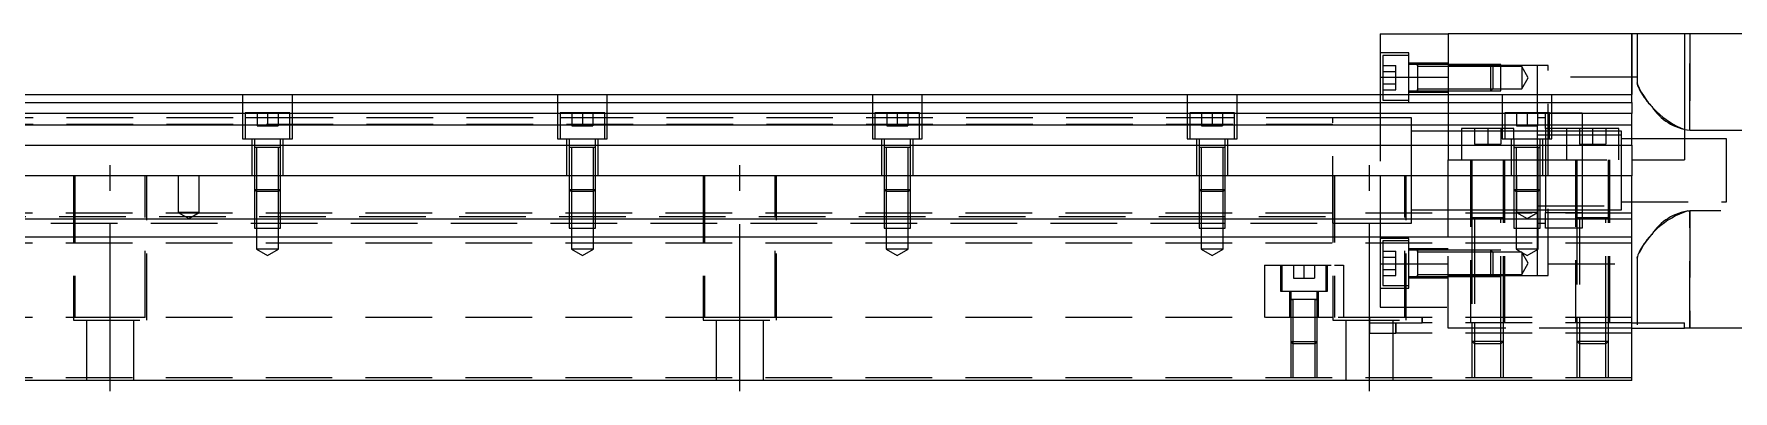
# Model space of a CAD drawing. Extents: x -20 to 1050, y -279 to 102.
# Drawn here: x 515.5 to 839.2, y -240.3 to -172.3 of the extents above; entities that cross this region are included whole.
import ezdxf

# ---------------------------------------------------------------- set-up
doc = ezdxf.new("R2010")
doc.units = 0
doc.linetypes.add('CENTER', pattern=[50.8, 31.75, -6.35, 6.35, -6.35])
doc.linetypes.add('DASHED', pattern=[19.05, 12.7, -6.35])
doc.layers.get('0').update_dxf_attribs({"linetype": 'CONTINUOUS'})
doc.layers.add('CENTER', color=1, linetype='CENTER')

msp = doc.modelspace()

# ---------------------------------------------------------------- linework, layer by layer
at = {"color": 7, "linetype": 'CONTINUOUS'}
for p, q in [((772, -172.27), (785, -172.27)), ((772, -172.27), (772, -180.48658)), ((820, -172.27), (785, -172.27)), ((785, -172.27), (785, -183.77)), ((820, -183.77), (820, -172.27)), ((830, -172.27), (820, -172.27)), ((830, -172.27), (830, -196.27)), ((866, -172.27), (830, -172.27)), ((772, -180.48658), (785, -180.48658)), ((772, -180.48658), (772, -183.77)), ((503.5, -183.77), (820, -183.77)), ((820, -185.309608), (820, -183.77)), ((503.5, -185.309608), (820, -185.309608)), ((820, -187.39154), (503.5, -187.39154)), ((820, -185.309608), (820, -187.39154)), ((820, -189.606666), (820, -187.39154)), ((820, -189.606666), (503.5, -189.606666)), ((820, -193.451934), (820, -189.606666)), ((503.5, -193.451934), (820, -193.451934)), ((820, -193.451934), (820, -199.27)), ((820, -196.27), (830, -196.27)), ((820, -199.27), (0, -199.27)), ((820, -207.57), (820, -199.27)), ((820, -207.57), (0, -207.57)), ((820, -210.97), (820, -207.57)), ((820, -210.97), (0, -210.97)), ((820, -238.27), (820, -210.97)), ((820, -227.27), (830, -227.27)), ((820, -228.27), (830, -228.27)), ((830, -228.27), (830, -227.27)), ((878, -228.27), (830, -228.27)), ((820, -238.27), (0, -238.27))]:
    msp.add_line(p, q, dxfattribs=at)
at = {"color": 3, "linetype": 'DASHED'}
for p, q in [((820, -172.27), (820, -183.77)), ((821, -172.27), (821, -181.564836)), ((831, -190.584786), (831, -172.27)), ((831, -172.27), (831, -190.584786)), ((777.5, -175.84233), (772, -175.84233)), ((772.5, -176.34233), (772.5, -180.59233)), ((777.5, -176.34233), (772.5, -176.34233)), ((777.5, -180.59233), (777.5, -175.84233)), ((785, -177.84233), (777.5, -177.84233)), ((772.5, -178.28293), (775, -178.28293)), ((772.5, -179.43763), (775, -179.43763)), ((772.5, -180.59233), (772.5, -183.77)), ((775, -179.43763), (775, -178.28293)), ((775, -181.747032), (775, -179.43763)), ((779.1, -178.09233), (777.5, -178.09233)), ((777.5, -185.34233), (777.5, -180.59233)), ((779.1, -178.09233), (779.095, -178.09233)), ((779.1, -178.092326), (779.1, -178.49233)), ((779.1, -178.09233), (779.1, -178.34978)), ((779.1, -178.349798), (779.1, -178.09233)), ((784.99998, -178.09233), (779.1, -178.09233)), ((779.105, -178.09233), (779.1, -178.09233)), ((779.1, -178.34978), (779.1, -180.59233)), ((784.99998, -178.49233), (779.1, -178.49233)), ((779.1, -180.450286), (779.1, -180.734376)), ((779.1, -180.59233), (779.1, -182.834932)), ((793.1, -178.09233), (785, -178.09233)), ((793.100006, -178.092336), (785, -178.092336)), ((793.27767, -178.27), (785, -178.27)), ((793.5, -178.49233), (785, -178.49233)), ((793.1, -180.59233), (793.1, -178.09233)), ((793.5, -178.49233), (793.1, -178.09233)), ((793.1, -183.09233), (793.1, -180.59233)), ((795, -178.092336), (793.10002, -178.092336)), ((795, -178.27), (793.27767, -178.27)), ((793.5, -178.49233), (793.5, -182.69233)), ((795, -178.49233), (793.50002, -178.49233)), ((795, -183.092326), (795, -178.092336)), ((802, -178.27), (795, -178.27)), ((799, -178.49233), (795, -178.49233)), ((799, -178.49233), (799, -182.69233)), ((800.212436, -180.59233), (799, -178.49233)), ((799, -182.69233), (800.212436, -180.59233)), ((802, -187.27), (802, -178.27)), ((804, -178.27), (802, -178.27)), ((804, -198.27), (804, -178.27)), ((821, -180.52), (804, -180.52)), ((555.25, -183.77), (555.25, -192.27)), ((564.75, -192.27), (564.75, -183.77)), ((615.25, -183.77), (615.25, -192.27)), ((624.75, -192.27), (624.75, -183.77)), ((675.25, -183.77), (675.25, -192.27)), ((684.75, -192.27), (684.75, -183.77)), ((735.25, -183.77), (735.25, -192.27)), ((744.75, -192.27), (744.75, -183.77)), ((772, -183.77), (772, -199.27)), ((772.5, -181.747032), (775, -181.747032)), ((772.5, -182.901732), (775, -182.901732)), ((772.5, -183.77), (772.5, -184.84233)), ((775, -182.901732), (775, -181.747032)), ((777.5, -183.09233), (779.105, -183.09233)), ((777.5, -183.34233), (785, -183.34233)), ((779.095, -183.09233), (784.99998, -183.09233)), ((779.1, -182.69233), (779.1, -183.092336)), ((779.1, -182.69233), (784.99998, -182.69233)), ((779.1, -183.09233), (779.1, -182.834882)), ((779.1, -183.09233), (779.1, -182.834882)), ((779.1, -182.834932), (779.1, -183.09233)), ((779.1, -182.834932), (779.1, -183.09233)), ((785, -182.69233), (793.5, -182.69233)), ((785, -183.092326), (793.100006, -183.092326)), ((785, -183.09233), (793.1, -183.09233)), ((785, -183.77), (785, -196.27)), ((793.1, -183.09233), (793.5, -182.69233)), ((793.10002, -183.092326), (795, -183.092326)), ((793.50002, -182.69233), (795, -182.69233)), ((795, -182.69233), (799, -182.69233)), ((795.25, -183.77), (795.25, -192.27)), ((804.75, -192.27), (804.75, -183.77)), ((821, -181.564836), (821.03624, -181.894956)), ((821.02814, -181.853354), (821, -181.564836)), ((821.119076, -182.200348), (821.02814, -181.853354)), ((564.25, -187.27), (555.75, -187.27)), ((555.75, -187.27), (555.75, -192.27)), ((558, -187.27), (558, -189.77)), ((560, -187.27), (560, -189.77)), ((562, -187.27), (562, -189.77)), ((564.25, -192.27), (564.25, -187.27)), ((624.25, -187.27), (615.75, -187.27)), ((615.75, -187.27), (615.75, -192.27)), ((618, -187.27), (618, -189.77)), ((620, -187.27), (620, -189.77)), ((622, -187.27), (622, -189.77)), ((624.25, -192.27), (624.25, -187.27)), ((684.25, -187.27), (675.75, -187.27)), ((675.75, -187.27), (675.75, -192.27)), ((678, -187.27), (678, -189.77)), ((680, -187.27), (680, -189.77)), ((682, -187.27), (682, -189.77)), ((684.25, -192.27), (684.25, -187.27)), ((744.25, -187.27), (735.75, -187.27)), ((735.75, -187.27), (735.75, -192.27)), ((738, -187.27), (738, -189.77)), ((740, -187.27), (740, -189.77)), ((742, -187.27), (742, -189.77)), ((744.25, -192.27), (744.25, -187.27)), ((772, -185.34233), (777.5, -185.34233)), ((772.5, -184.84233), (777.5, -184.84233)), ((804.25, -187.27), (795.75, -187.27)), ((795.75, -187.27), (795.75, -192.27)), ((798, -187.27), (798, -189.77)), ((800, -187.27), (800, -189.77)), ((802, -187.27), (802, -189.77)), ((803.5, -190.27), (803.5, -187.27)), ((804.25, -187.27), (810.5, -187.27)), ((804.25, -192.27), (804.25, -187.27)), ((810.5, -187.27), (810.5, -190.27)), ((763, -189.52), (25, -189.52)), ((763, -188.27), (503.5, -188.27)), ((564.25, -188.27), (555.75, -188.27)), ((558, -189.77), (560, -189.77)), ((560, -189.77), (562, -189.77)), ((624.25, -188.27), (615.75, -188.27)), ((618, -189.77), (620, -189.77)), ((620, -189.77), (622, -189.77)), ((684.25, -188.27), (675.75, -188.27)), ((678, -189.77), (680, -189.77)), ((680, -189.77), (682, -189.77)), ((744.25, -188.27), (735.75, -188.27)), ((738, -189.77), (740, -189.77)), ((740, -189.77), (742, -189.77)), ((763, -188.27), (762.995, -188.27)), ((763, -188.270502), (763, -188.27)), ((772, -188.27), (763, -188.27)), ((763.005, -188.27), (763, -188.27)), ((763, -208.27), (763, -188.270502)), ((778, -188.27), (772, -188.27)), ((778, -198.27), (778, -188.27)), ((778, -198.27), (778, -188.27)), ((785, -190.77), (778, -190.77)), ((787.5, -190.77), (785, -190.77)), ((795.75, -190.27), (787.5, -190.27)), ((787.5, -190.27), (787.5, -196.27)), ((795.75, -190.77), (787.5, -190.77)), ((790, -190.27), (790, -193.27)), ((792.5, -190.27), (792.5, -193.27)), ((795, -190.27), (795, -193.27)), ((797.5, -190.27), (795.75, -190.27)), ((797.5, -190.77), (795.75, -190.77)), ((797.5, -192.27), (797.5, -190.27)), ((802, -190.77), (797.5, -190.77)), ((798, -189.77), (800, -189.77)), ((800, -189.77), (802, -189.77)), ((802, -190.77), (801.995, -190.77)), ((803.5, -188.27), (802, -188.27)), ((802, -192.27), (802, -189.77)), ((802.005, -190.77), (802, -190.77)), ((803.5, -190.77), (802, -190.77)), ((803.5, -190.27), (803.5, -192.27)), ((804.25, -190.27), (803.5, -190.27)), ((804.25, -190.77), (803.5, -190.77)), ((807.5, -190.27), (804.25, -190.27)), ((807.5, -190.77), (804.25, -190.77)), ((817.5, -190.27), (807.5, -190.27)), ((807.5, -190.27), (807.5, -196.27)), ((810.5, -190.77), (807.5, -190.77)), ((810, -190.27), (810, -193.27)), ((810.5, -190.27), (810.5, -196.27)), ((817.5, -190.77), (810.5, -190.77)), ((812.5, -190.27), (812.5, -193.27)), ((815, -190.27), (815, -193.27)), ((817.5, -196.27), (817.5, -190.27)), ((818, -190.77), (817.5, -190.77)), ((818, -196.27), (818, -190.77)), ((829.999944, -190.481278), (831, -190.584786)), ((831, -190.584786), (856, -190.584786)), ((555.25, -192.27), (564.75, -192.27)), ((557, -192.27), (557, -199.27)), ((557.5, -192.27), (557.5, -193.87)), ((557.5, -193.865), (557.5, -193.87)), ((557.757468, -193.87), (557.5, -193.87)), ((557.5, -193.87), (557.5, -199.26998)), ((557.5, -193.87), (557.5, -193.875)), ((562.242552, -193.87), (557.757468, -193.87)), ((557.9, -193.87), (557.9, -199.26998)), ((562.1, -199.26998), (562.1, -193.87)), ((562.5, -193.87), (562.242552, -193.87)), ((562.5, -193.87), (562.5, -192.27)), ((562.5, -193.87), (562.5, -193.865)), ((562.5, -199.26998), (562.5, -193.87)), ((562.5, -193.875), (562.5, -193.87)), ((563, -199.27), (563, -192.27)), ((615.25, -192.27), (624.75, -192.27)), ((617, -192.27), (617, -199.27)), ((617.5, -192.27), (617.5, -193.87)), ((617.5, -193.865), (617.5, -193.87)), ((617.757468, -193.87), (617.5, -193.87)), ((617.5, -193.87), (617.5, -199.26998)), ((617.5, -193.87), (617.5, -193.875)), ((622.242552, -193.87), (617.757468, -193.87)), ((617.9, -193.87), (617.9, -199.26998)), ((622.1, -199.26998), (622.1, -193.87)), ((622.5, -193.87), (622.242552, -193.87)), ((622.5, -193.87), (622.5, -192.27)), ((622.5, -193.87), (622.5, -193.865)), ((622.5, -199.26998), (622.5, -193.87)), ((622.5, -193.875), (622.5, -193.87)), ((623, -199.27), (623, -192.27)), ((675.25, -192.27), (684.75, -192.27)), ((677, -192.27), (677, -199.27)), ((677.5, -192.27), (677.5, -193.87)), ((677.5, -193.865), (677.5, -193.87)), ((677.757468, -193.87), (677.5, -193.87)), ((677.5, -193.87), (677.5, -199.26998)), ((677.5, -193.87), (677.5, -193.875)), ((682.242552, -193.87), (677.757468, -193.87)), ((677.9, -193.87), (677.9, -199.26998)), ((682.1, -199.26998), (682.1, -193.87)), ((682.5, -193.87), (682.242552, -193.87)), ((682.5, -193.87), (682.5, -192.27)), ((682.5, -193.87), (682.5, -193.865)), ((682.5, -199.26998), (682.5, -193.87)), ((682.5, -193.875), (682.5, -193.87)), ((683, -199.27), (683, -192.27)), ((735.25, -192.27), (744.75, -192.27)), ((737, -192.27), (737, -199.27)), ((737.5, -192.27), (737.5, -193.87)), ((737.5, -193.865), (737.5, -193.87)), ((737.757468, -193.87), (737.5, -193.87)), ((737.5, -193.87), (737.5, -199.26998)), ((737.5, -193.87), (737.5, -193.875)), ((742.242552, -193.87), (737.757468, -193.87)), ((737.9, -193.87), (737.9, -199.26998)), ((742.1, -199.26998), (742.1, -193.87)), ((742.5, -193.87), (742.242552, -193.87)), ((742.5, -193.87), (742.5, -192.27)), ((742.5, -193.87), (742.5, -193.865)), ((742.5, -199.26998), (742.5, -193.87)), ((742.5, -193.875), (742.5, -193.87)), ((743, -199.27), (743, -192.27)), ((790, -193.27), (792.5, -193.27)), ((792.5, -193.27), (795, -193.27)), ((795.25, -192.27), (804.75, -192.27)), ((797, -192.27), (797, -199.27)), ((797.5, -192.27), (797.5, -193.87)), ((797.5, -193.865), (797.5, -193.87)), ((797.5, -193.87), (797.757448, -193.87)), ((797.757468, -193.87), (797.5, -193.87)), ((797.5, -193.87), (797.5, -199.26998)), ((797.5, -193.87), (797.5, -193.875)), ((802.242552, -193.87), (797.757468, -193.87)), ((797.9, -193.87), (797.9, -199.26998)), ((803.5, -191.52), (802, -191.52)), ((802, -193.868864), (802, -192.27)), ((802, -196.27), (802, -193.868864)), ((802.1, -199.26998), (802.1, -193.87)), ((802.5, -193.87), (802.242552, -193.87)), ((802.242602, -193.87), (802.5, -193.87)), ((802.5, -193.87), (802.5, -192.27)), ((802.5, -193.87), (802.5, -193.865)), ((802.5, -199.26998), (802.5, -193.87)), ((802.5, -193.875), (802.5, -193.87)), ((803, -199.27), (803, -192.27)), ((804.25, -191.52), (803.5, -191.52)), ((803.5, -192.27), (803.5, -196.27)), ((807.5, -191.52), (804.25, -191.52)), ((810.5, -191.52), (807.5, -191.52)), ((810, -193.27), (812.5, -193.27)), ((817.5, -191.52), (810.5, -191.52)), ((812.5, -193.27), (815, -193.27)), ((818, -191.52), (817.5, -191.52)), ((820, -192.27), (818, -192.27)), ((830, -192.27), (820, -192.27)), ((838, -192.27), (830, -192.27)), ((838, -198.27), (838, -192.27)), ((785, -199.27), (785, -196.27)), ((785, -196.27), (797.5, -196.27)), ((789.25, -196.27), (789.25, -227.27)), ((789.5, -196.27), (789.5, -199.27)), ((795.5, -207.275), (795.5, -196.27)), ((795.75, -227.27), (795.75, -196.27)), ((797.5, -196.27), (797.9, -196.27)), ((797.9, -196.27), (802.1, -196.27)), ((802, -198.27), (802, -196.27)), ((802.1, -196.27), (802.5, -196.27)), ((802.5, -196.27), (820, -196.27)), ((803.5, -196.27), (803.5, -206.27)), ((809.25, -196.27), (809.25, -227.27)), ((809.5, -196.27), (809.5, -207.275)), ((810.5, -196.27), (810.5, -206.27)), ((815.5, -207.275), (815.5, -196.27)), ((815.75, -227.27), (815.75, -196.27)), ((818, -198.27), (818, -196.27)), ((523, -199.27), (523, -226.77)), ((523.291796, -199.27), (523.291796, -226.27)), ((536.708204, -226.27), (536.708204, -199.27)), ((537, -226.77), (537, -199.27)), ((543, -199.27), (543, -206.27)), ((547, -206.27), (547, -199.27)), ((557.5, -199.27), (557.5, -201.87)), ((557.500006, -199.27), (557.500006, -201.870006)), ((557.9, -199.27), (557.9, -202.27)), ((562.1, -202.27), (562.1, -199.27)), ((562.499994, -201.870006), (562.499994, -199.27)), ((562.5, -201.87), (562.5, -199.27)), ((617.5, -199.27), (617.5, -201.87)), ((617.500006, -199.27), (617.500006, -201.870006)), ((617.9, -199.27), (617.9, -202.27)), ((622.1, -202.27), (622.1, -199.27)), ((622.499994, -201.870006), (622.499994, -199.27)), ((622.5, -201.87), (622.5, -199.27)), ((643, -199.27), (643, -226.77)), ((643.291796, -199.27), (643.291796, -226.27)), ((656.708204, -226.27), (656.708204, -199.27)), ((657, -226.77), (657, -199.27)), ((677.5, -199.27), (677.5, -201.87)), ((677.500006, -199.27), (677.500006, -201.870006)), ((677.9, -199.27), (677.9, -202.27)), ((682.1, -202.27), (682.1, -199.27)), ((682.499994, -201.870006), (682.499994, -199.27)), ((682.5, -201.87), (682.5, -199.27)), ((737.5, -199.27), (737.5, -201.87)), ((737.500006, -199.27), (737.500006, -201.870006)), ((737.9, -199.27), (737.9, -202.27)), ((742.1, -202.27), (742.1, -199.27)), ((742.499994, -201.870006), (742.499994, -199.27)), ((742.5, -201.87), (742.5, -199.27)), ((763, -199.27), (763, -226.77)), ((763.291796, -199.27), (763.291796, -226.27)), ((772, -199.27), (772, -207.57)), ((776.708204, -226.27), (776.708204, -199.27)), ((777, -226.77), (777, -199.27)), ((778, -208.27), (778, -198.27)), ((778, -208.27), (778, -198.27)), ((785, -207.57), (785, -199.27)), ((789.5, -199.27), (789.5, -207.27)), ((797.5, -199.27), (797.5, -201.87)), ((797.500006, -199.27), (797.500006, -201.870006)), ((797.9, -199.27), (797.9, -202.27)), ((798, -199.27), (798, -206.27)), ((802, -199.27), (802, -198.27)), ((802, -206.27), (802, -199.27)), ((802.1, -202.27), (802.1, -199.27)), ((802.499994, -201.870006), (802.499994, -199.27)), ((802.5, -201.87), (802.5, -199.27)), ((804, -218.27), (804, -198.27)), ((818, -205.77), (818, -198.27)), ((838, -204.27), (838, -198.27)), ((557.5, -201.87), (562.5, -201.87)), ((557.5, -201.87), (557.9, -202.27)), ((557.500006, -201.87002), (557.500006, -207.57)), ((562.1, -202.27), (557.9, -202.27)), ((557.9, -202.27002), (557.9, -209.27)), ((562.1, -202.27), (562.5, -201.87)), ((562.1, -209.27), (562.1, -202.27002)), ((562.499994, -207.57), (562.499994, -201.87002)), ((617.5, -201.87), (622.5, -201.87)), ((617.5, -201.87), (617.9, -202.27)), ((617.500006, -201.87002), (617.500006, -207.57)), ((622.1, -202.27), (617.9, -202.27)), ((617.9, -202.27002), (617.9, -209.27)), ((622.1, -202.27), (622.5, -201.87)), ((622.1, -209.27), (622.1, -202.27002)), ((622.499994, -207.57), (622.499994, -201.87002)), ((677.5, -201.87), (682.5, -201.87)), ((677.5, -201.87), (677.9, -202.27)), ((677.500006, -201.87002), (677.500006, -207.57)), ((682.1, -202.27), (677.9, -202.27)), ((677.9, -202.27002), (677.9, -209.27)), ((682.1, -202.27), (682.5, -201.87)), ((682.1, -209.27), (682.1, -202.27002)), ((682.499994, -207.57), (682.499994, -201.87002)), ((737.5, -201.87), (742.5, -201.87)), ((737.5, -201.87), (737.9, -202.27)), ((737.500006, -201.87002), (737.500006, -207.57)), ((742.1, -202.27), (737.9, -202.27)), ((737.9, -202.27002), (737.9, -209.27)), ((742.1, -202.27), (742.5, -201.87)), ((742.1, -209.27), (742.1, -202.27002)), ((742.499994, -207.57), (742.499994, -201.87002)), ((797.5, -201.87), (802.5, -201.87)), ((797.5, -201.87), (797.9, -202.27)), ((797.500006, -201.87002), (797.500006, -207.57)), ((802.1, -202.27), (797.9, -202.27)), ((797.9, -202.27002), (797.9, -209.27)), ((802.1, -202.27), (802.5, -201.87)), ((802.1, -209.27), (802.1, -202.27002)), ((802.499994, -207.57), (802.499994, -201.87002)), ((820, -206.42), (0, -206.42)), ((25, -207.02), (763, -207.02)), ((547, -206.27), (543, -206.27)), ((543, -206.27), (545, -207.4247)), ((545, -207.4247), (547, -206.27)), ((778, -205.77), (785, -205.77)), ((785, -205.77), (789.5, -205.77)), ((789.5, -205.77), (802.005, -205.77)), ((802, -206.27), (798, -206.27)), ((798, -206.27), (800, -207.4247)), ((800, -207.4247), (802, -206.27)), ((801.995, -205.77), (810.5, -205.77)), ((802, -205.02), (818, -205.02)), ((802, -218.27), (802, -206.27)), ((802.005, -205.77), (810.5, -205.77)), ((803.5, -206.27), (810.5, -206.27)), ((803.5, -209.27), (803.5, -206.27)), ((810.5, -205.77), (818, -205.77)), ((810.5, -206.27), (810.5, -209.27)), ((818, -204.27), (838, -204.27)), ((830.616488, -205.970578), (831, -205.955214)), ((856, -205.955214), (831, -205.955214)), ((831, -228.27), (831, -205.955214)), ((831, -205.955214), (831, -228.27)), ((442.499994, -208.27), (763.005, -208.27)), ((557.500006, -207.57), (557.500006, -209.27)), ((557.500006, -208.27), (562.499994, -208.27)), ((557.500006, -209.27), (562.499994, -209.27)), ((557.9, -209.27), (557.9, -213.27)), ((562.1, -213.27), (562.1, -209.27)), ((562.499994, -209.27), (562.499994, -207.57)), ((617.500006, -207.57), (617.500006, -209.27)), ((617.500006, -208.27), (622.499994, -208.27)), ((617.500006, -209.27), (622.499994, -209.27)), ((617.9, -209.27), (617.9, -213.27)), ((622.1, -213.27), (622.1, -209.27)), ((622.499994, -209.27), (622.499994, -207.57)), ((677.500006, -207.57), (677.500006, -209.27)), ((677.500006, -208.27), (682.499994, -208.27)), ((677.500006, -209.27), (682.499994, -209.27)), ((677.9, -209.27), (677.9, -213.27)), ((682.1, -213.27), (682.1, -209.27)), ((682.499994, -209.27), (682.499994, -207.57)), ((737.500006, -207.57), (737.500006, -209.27)), ((737.500006, -208.27), (742.499994, -208.27)), ((737.500006, -209.27), (742.499994, -209.27)), ((737.9, -209.27), (737.9, -213.27)), ((742.1, -213.27), (742.1, -209.27)), ((742.499994, -209.27), (742.499994, -207.57)), ((762.995, -208.27), (763.291796, -208.27)), ((763.291796, -208.27), (772, -208.27)), ((772, -207.57), (772, -210.97)), ((772, -208.27), (778, -208.27)), ((785, -210.97), (785, -207.57)), ((789.5, -207.265), (789.5, -207.27)), ((789.849602, -207.27), (789.5, -207.27)), ((789.5, -207.27), (789.5, -207.57)), ((789.5, -207.27), (789.5, -207.275)), ((789.5, -207.57), (789.5, -210.97)), ((795.15035, -207.27), (789.849602, -207.27)), ((790, -207.27), (790, -207.57)), ((790, -207.57), (790, -210.97)), ((795, -227.26998), (795, -207.27)), ((795.5, -207.27), (795.15035, -207.27)), ((795.5, -227.26998), (795.5, -207.265)), ((797.500006, -207.57), (797.500006, -209.27)), ((797.500006, -209.27), (802.499994, -209.27)), ((797.9, -209.27), (797.9, -213.27)), ((802, -208.27), (803.5, -208.27)), ((802.1, -213.27), (802.1, -209.27)), ((802.499994, -209.27), (802.499994, -207.57)), ((810.5, -209.27), (803.5, -209.27)), ((809.5, -207.265), (809.5, -227.26998)), ((809.5, -207.27), (809.84965, -207.27)), ((809.849602, -207.27), (809.5, -207.27)), ((815.15035, -207.27), (809.849602, -207.27)), ((810, -207.27), (810, -227.26998)), ((815, -227.26998), (815, -207.27)), ((815.150204, -207.27), (815.5, -207.27)), ((815.5, -207.27), (815.15035, -207.27)), ((815.5, -227.26998), (815.5, -207.265)), ((820, -212.12), (0, -212.12)), ((562.1, -213.27), (557.9, -213.27)), ((557.9, -213.27), (560, -214.482436)), ((560, -214.482436), (562.1, -213.27)), ((622.1, -213.27), (617.9, -213.27)), ((617.9, -213.27), (620, -214.482436)), ((620, -214.482436), (622.1, -213.27)), ((682.1, -213.27), (677.9, -213.27)), ((677.9, -213.27), (680, -214.482436)), ((680, -214.482436), (682.1, -213.27)), ((742.1, -213.27), (737.9, -213.27)), ((737.9, -213.27), (740, -214.482436)), ((740, -214.482436), (742.1, -213.27)), ((772, -210.97), (772, -216.05342)), ((777.5, -211.19767), (772, -211.19767)), ((772.5, -211.69767), (772.5, -215.94767)), ((777.5, -211.69767), (772.5, -211.69767)), ((772.5, -213.638268), (775, -213.638268)), ((775, -214.792968), (775, -213.638268)), ((777.5, -215.94767), (777.5, -211.19767)), ((785, -213.19767), (777.5, -213.19767)), ((779.105, -213.44767), (777.5, -213.44767)), ((784.99998, -213.44767), (779.095, -213.44767)), ((779.1, -213.447664), (779.1, -213.448522)), ((779.1, -213.44767), (779.1, -213.705118)), ((779.1, -213.705136), (779.1, -213.44767)), ((785, -227.27), (785, -210.97)), ((789.5, -213.44767), (785, -213.44767)), ((789.5, -213.447674), (785, -213.447674)), ((789.5, -210.97), (789.5, -227.26998)), ((790, -213.44767), (789.5, -213.44767)), ((790, -213.447674), (789.5, -213.447674)), ((790, -210.97), (790, -227.26998)), ((793.1, -213.44767), (790, -213.44767)), ((793.100006, -213.447674), (790, -213.447674)), ((793.1, -215.94767), (793.1, -213.44767)), ((793.5, -213.84767), (793.1, -213.44767)), ((795, -213.447674), (793.10002, -213.447674)), ((802.1, -213.27), (797.9, -213.27)), ((797.9, -213.27), (800, -214.482436)), ((800, -214.482436), (802.1, -213.27)), ((750, -216.27), (750, -226.27)), ((750, -216.27), (763.291796, -216.27)), ((753, -216.27), (753, -221.27)), ((753.25, -216.27), (753.25, -221.27)), ((755.5, -216.27), (755.5, -218.77)), ((757.5, -216.27), (757.5, -218.77)), ((759.5, -216.27), (759.5, -218.77)), ((761.75, -221.27), (761.75, -216.27)), ((762, -221.27), (762, -216.27)), ((763.291796, -216.27), (765, -216.27)), ((765, -216.27), (765, -226.27)), ((772, -216.05342), (772, -224.27)), ((772, -216.05342), (776.708204, -216.05342)), ((772.5, -214.792968), (775, -214.792968)), ((772.5, -215.94767), (772.5, -220.19767)), ((775, -217.10237), (775, -214.792968)), ((776.708204, -216.05342), (785, -216.05342)), ((777.5, -220.69767), (777.5, -215.94767)), ((779.1, -213.705118), (779.1, -215.94767)), ((784.99998, -213.84767), (779.1, -213.84767)), ((779.1, -215.797638), (779.1, -216.07851)), ((779.1, -215.94767), (779.1, -217.714664)), ((789.5, -213.84767), (785, -213.84767)), ((790, -213.84767), (789.5, -213.84767)), ((793.5, -213.84767), (790, -213.84767)), ((793.1, -218.44767), (793.1, -215.94767)), ((793.5, -213.84767), (793.5, -215.94767)), ((793.5, -215.94767), (793.5, -218.04767)), ((795, -213.84767), (793.50002, -213.84767)), ((799, -213.84767), (795, -213.84767)), ((799, -213.84767), (799, -218.04767)), ((800.212436, -215.94767), (799, -213.84767)), ((799, -218.04767), (800.212436, -215.94767)), ((804, -216.02), (821, -216.02)), ((821, -214.975164), (821.03624, -214.645044)), ((821.02814, -214.686646), (821, -214.975164)), ((821, -214.975164), (821, -228.27)), ((821.119076, -214.339652), (821.02814, -214.686646)), ((755.5, -218.77), (757.5, -218.77)), ((757.5, -218.77), (759.5, -218.77)), ((772.5, -217.10237), (775, -217.10237)), ((772.5, -218.25707), (775, -218.25707)), ((775, -218.25707), (775, -217.10237)), ((777.5, -218.44767), (779.105, -218.44767)), ((777.5, -218.69767), (785, -218.69767)), ((779.095, -218.44767), (784.99998, -218.44767)), ((779.1, -217.714664), (779.1, -218.190272)), ((779.1, -217.714666), (779.1, -218.447674)), ((779.1, -218.04767), (784.99998, -218.04767)), ((779.1, -218.44767), (779.1, -218.19022)), ((779.1, -218.190272), (779.1, -218.44767)), ((785, -218.04767), (789.5, -218.04767)), ((785, -218.27), (789.5, -218.27)), ((785, -218.447664), (789.5, -218.447664)), ((785, -218.44767), (789.5, -218.44767)), ((789.5, -218.04767), (790, -218.04767)), ((789.5, -218.27), (790, -218.27)), ((789.5, -218.447664), (790, -218.447664)), ((789.5, -218.44767), (790, -218.44767)), ((790, -218.04767), (793.5, -218.04767)), ((790, -218.27), (793.27767, -218.27)), ((790, -218.447664), (793.100006, -218.447664)), ((790, -218.44767), (793.1, -218.44767)), ((793.1, -218.44767), (793.5, -218.04767)), ((793.10002, -218.447664), (795, -218.447664)), ((793.27767, -218.27), (802, -218.27)), ((793.50002, -218.04767), (795, -218.04767)), ((795, -218.04767), (799, -218.04767)), ((802, -218.27), (804, -218.27)), ((753, -221.27), (762, -221.27)), ((754.75, -221.27), (754.75, -226.27)), ((755, -221.27), (755, -222.875)), ((755, -222.865), (755, -226.26998)), ((755, -222.87), (755.257448, -222.87)), ((755.257468, -222.87), (755, -222.87)), ((759.742552, -222.87), (755.257468, -222.87)), ((755.4, -222.87), (755.4, -226.26998)), ((759.6, -226.26998), (759.6, -222.87)), ((760, -222.87), (759.742552, -222.87)), ((759.742602, -222.87), (760, -222.87)), ((760, -222.875), (760, -221.27)), ((760, -226.26998), (760, -222.865)), ((760.25, -226.27), (760.25, -221.27)), ((772, -220.69767), (777.5, -220.69767)), ((772.5, -220.19767), (777.5, -220.19767)), ((820, -226.27), (0, -226.27)), ((536.708204, -226.27), (523.291796, -226.27)), ((656.708204, -226.27), (643.291796, -226.27)), ((755, -226.27), (755, -230.87)), ((755.000006, -226.27), (755.000006, -230.870006)), ((755.4, -226.27), (755.4, -231.27)), ((759.6, -231.27), (759.6, -226.27)), ((759.999994, -230.870006), (759.999994, -226.27)), ((760, -230.87), (760, -226.27)), ((776.708204, -226.27), (763.291796, -226.27)), ((770, -226.27), (770, -227.27)), ((772, -224.27), (785, -224.27)), ((780, -227.27), (780, -226.27)), ((780, -226.27), (780, -227.27)), ((523, -226.77), (537, -226.77)), ((525.5, -226.77), (525.5, -238.27)), ((534.5, -238.27), (534.5, -226.77)), ((643, -226.77), (657, -226.77)), ((645.5, -226.77), (645.5, -238.27)), ((654.5, -238.27), (654.5, -226.77)), ((763, -226.77), (777, -226.77)), ((765.5, -226.77), (765.5, -238.27)), ((770, -227.27), (780, -227.27)), ((770, -227.27), (770, -229.27)), ((770, -229.27), (775, -229.27)), ((774.5, -238.27), (774.5, -226.77)), ((775, -229.27), (775, -227.27)), ((775, -227.27), (775, -229.27)), ((820, -229.27), (775, -229.27)), ((820, -227.27), (780, -227.27)), ((785, -228.27), (785, -227.27)), ((815, -228.27), (785, -228.27)), ((789.5, -227.27), (789.5, -230.77)), ((789.500006, -227.27), (789.500006, -230.770006)), ((790, -227.27), (790, -231.27)), ((795, -231.27), (795, -227.27)), ((795.499994, -230.770006), (795.499994, -227.27)), ((795.5, -230.77), (795.5, -227.27)), ((809.5, -227.27), (809.5, -230.77)), ((809.500006, -227.27), (809.500006, -230.770006)), ((810, -227.27), (810, -231.27)), ((815, -231.27), (815, -227.27)), ((815.5, -228.27), (815, -228.27)), ((815.499994, -230.770006), (815.499994, -227.27)), ((815.5, -230.77), (815.5, -227.27)), ((820, -228.27), (815.5, -228.27)), ((755, -230.87), (760, -230.87)), ((755, -230.87), (755.4, -231.27)), ((755.000006, -230.87002), (755.000006, -237.77)), ((759.6, -231.27), (755.4, -231.27)), ((755.4, -231.27002), (755.4, -237.77)), ((759.6, -231.27), (760, -230.87)), ((759.6, -237.77), (759.6, -231.27002)), ((759.999994, -237.77), (759.999994, -230.87002)), ((789.5, -230.77), (795.5, -230.77)), ((789.5, -230.77), (790, -231.27)), ((789.500006, -230.77002), (789.500006, -237.77)), ((795, -231.27), (790, -231.27)), ((790, -231.27002), (790, -237.77)), ((795, -231.27), (795.5, -230.77)), ((795, -237.77), (795, -231.27002)), ((795.499994, -237.77), (795.499994, -230.77002)), ((809.5, -230.77), (815.5, -230.77)), ((809.5, -230.77), (810, -231.27)), ((809.500006, -230.77002), (809.500006, -237.77)), ((815, -231.27), (810, -231.27)), ((810, -231.27002), (810, -237.77)), ((815, -231.27), (815.5, -230.77)), ((815, -237.77), (815, -231.27002)), ((815.499994, -237.77), (815.499994, -230.77002)), ((820, -237.77), (6.499992, -237.77))]:
    msp.add_line(p, q, dxfattribs=at)
for centre, radius, start, end in [((836.228731, -175.006729), 16.681111, 204.38938801, 248.07431935), ((832.817154, -177.070744), 12.773326, 203.67743853, 224.96555536), ((832.109519, -180.746875), 9.900279, 212.7138464, 263.56537508), ((835.406354, -220.888138), 15.667687, 107.80126013, 156.51747233), ((832.109519, -215.793125), 9.900279, 96.43462492, 147.2861536), ((832.817154, -219.469256), 12.773326, 135.03444464, 156.32256147)]:
    msp.add_arc(centre, radius, start, end, dxfattribs=at)
at = {"layer": 'CENTER', "color": 1, "linetype": 'CENTER'}
for p, q in [((530, -240.27), (530, -197.27)), ((650, -240.27), (650, -197.27)), ((770, -240.27), (770, -197.27))]:
    msp.add_line(p, q, dxfattribs=at)

doc.saveas('drawing.dxf')
